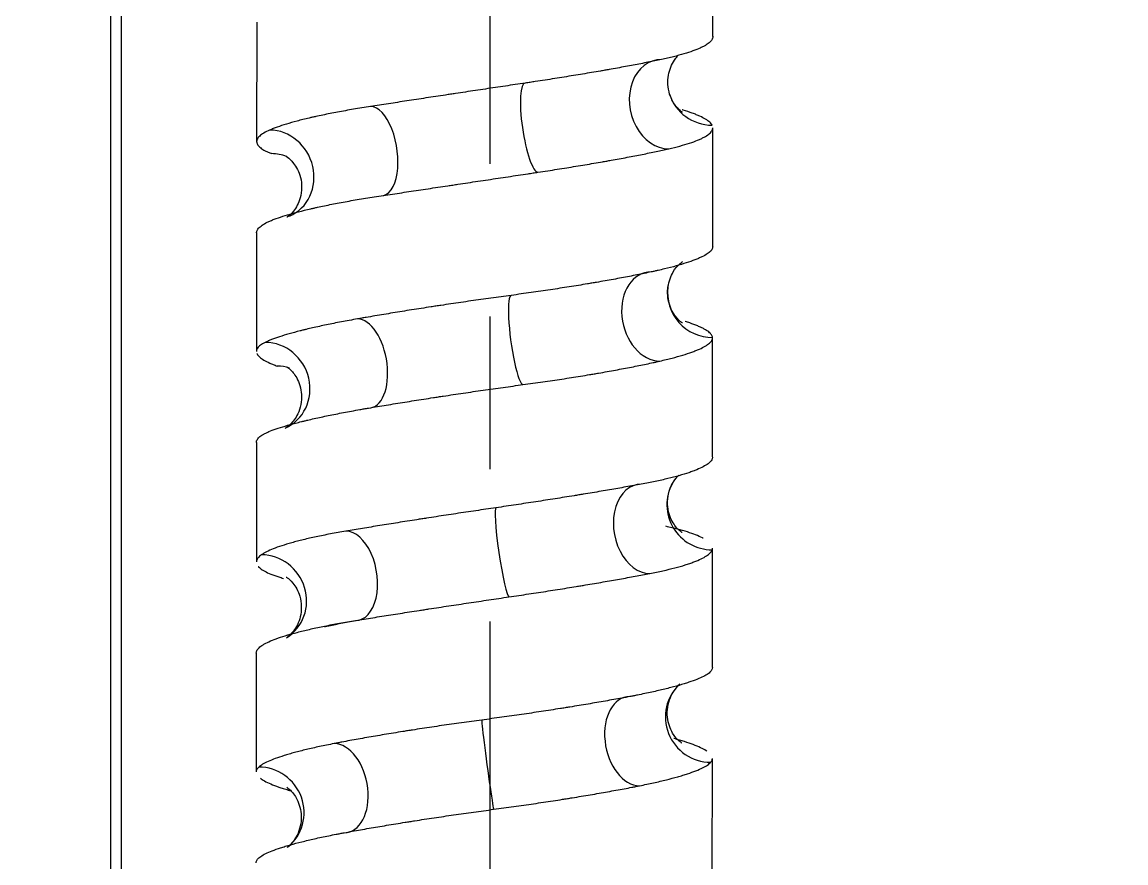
# Model space of a CAD drawing. Header units: millimetres. Extents: x 6110 to 6704, y -2661 to -1821.
# Drawn here: x 6334.11 to 6343.31, y -2306.56 to -2299.56 of the extents above; entities that cross this region are included whole.
import ezdxf

# ---------------------------------------------------------------- set-up
doc = ezdxf.new("R2010")
doc.units = ezdxf.units.MM
doc.header["$LTSCALE"] = 0.1
doc.linetypes.add('CENTERX2', pattern=[101.6, 63.5, -12.7, 12.7, -12.7])
doc.linetypes.add('HIDDEN2', pattern=[4.7625, 3.175, -1.5875])
doc.layers.add('1', color=4, linetype='HIDDEN2', lineweight=13)
doc.layers.add('DIM', color=3, linetype='Continuous', lineweight=9)
doc.layers.add('CENTER', color=1, linetype='CENTERX2')

msp = doc.modelspace()

# ---------------------------------------------------------------- hatches: boundary and pattern name
at = {"layer": 'DIM'}
h = msp.add_hatch(dxfattribs=at)
h.set_pattern_fill('ANSI31', color=2)
edge = h.paths.add_edge_path()
edge.add_line((6619.6172, -2595.9805), (6619.6172, -1962.2056))
edge.add_line((6634.6172, -1966.1101), (6619.6172, -1966.1101))
edge.add_line((6634.6172, -2610.9805), (6634.6172, -1966.1101))
edge.add_line((6634.6172, -2610.9805), (6184.4567, -2610.9805))
edge.add_line((6619.6172, -2595.9805), (6184.4567, -2595.9805))
edge.add_line((6184.4567, -2610.9805), (6184.4567, -2595.9805))

# ---------------------------------------------------------------- linework, layer by layer
at = {"layer": '1', "color": 7, "linetype": 'Continuous', "lineweight": -3}
for p, q in [((6334.8505, -2226.5104), (6334.8505, -2393.225)), ((6334.9393, -2226.5104), (6334.9393, -2393.225)), ((6339.8685, -2299.6858), (6339.8692, -2298.6929)), ((6336.0686, -2299.5647), (6336.0679, -2300.5601)), ((6339.8673, -2301.4361), (6339.868, -2300.4441)), ((6336.0674, -2301.3181), (6336.0667, -2302.3065)), ((6339.8661, -2303.1852), (6339.8668, -2302.1936)), ((6336.0662, -2303.0644), (6336.0655, -2304.0594)), ((6339.8649, -2304.9367), (6339.8656, -2303.9435)), ((6336.065, -2304.8178), (6336.0643, -2305.8072)), ((6339.8638, -2306.6844), (6339.8644, -2305.6946))]:
    msp.add_line(p, q, dxfattribs=at)
for centre, major_axis, ratio, start_param, end_param in [((6339.4705, -2300.2478), (0.0802, -0.3663), 0.784014, 2.971023, 6.1127), ((6338.3588, -2300.4434), (0.0553, -0.3709), 0.203437, 3.112602, 6.2513), ((6339.8659, -2300.0517), (0.3573, 0.1139), 0.988352, 3.136628, 4.398266), ((6337.0605, -2300.639), (0.0565, -0.3707), 0.473416, 6.210667, 9.35255), ((6336.1949, -2300.8349), (0.1415, -0.3473), 0.923388, 0.016613, 2.779926), ((6336.1756, -2301.0313), (0.1413, 0.3474), 0.935117, 6.282555, 6.646008), ((6339.3922, -2302.0156), (0.0809, -0.3662), 0.74218, 2.980021, 6.118713), ((6339.8661, -2301.8195), (0.372, -0.0474), 0.990947, 3.136701, 4.839787), ((6338.2377, -2302.2112), (0.0502, -0.3716), 0.141437, 3.122302, 6.264172), ((6336.9542, -2302.4068), (0.0638, -0.3695), 0.527442, 6.193334, 9.332344), ((6336.1539, -2302.6027), (0.1536, -0.3421), 0.945767, 6.274577, 9.02252), ((6336.218, -2302.7992), (0.1318, 0.3511), 0.91054, 0.028936, 0.327456), ((6339.3072, -2303.7834), (0.0697, -0.3685), 0.700107, 3.009345, 6.151199), ((6339.8594, -2303.5874), (0.3278, -0.1822), 0.986152, 3.141122, 5.223543), ((6338.1156, -2303.979), (0.0543, -0.371), 0.077989, 3.131444, 6.270449), ((6336.8522, -2304.1745), (0.0611, -0.37), 0.580709, 6.187018, 9.328707), ((6336.1197, -2304.3705), (0.1972, -0.319), 0.961262, 6.282202, 8.886524), ((6339.8439, -2305.3552), (0.255, -0.2749), 0.980662, 3.129048, 5.544531), ((6339.2175, -2305.5511), (0.0715, -0.3681), 0.652448, 3.016412, 6.15541), ((6337.9927, -2305.7467), (0.0497, -0.3717), 0.015039, 3.139599, 6.281291), ((6336.7546, -2305.9423), (0.0698, -0.3684), 0.630194, 6.165352, 9.304026), ((6336.0939, -2306.1384), (0.2287, -0.2972), 0.975871, 0.015939, 2.496905)]:
    msp.add_ellipse(centre, major_axis=major_axis, ratio=ratio, start_param=start_param, end_param=end_param, dxfattribs=at)
for points, knots in [([(6339.8682, -2299.6806), (6339.8692, -2299.6889), (6339.8678, -2299.6971), (6339.86, -2299.7137), (6339.8474, -2299.7303), (6339.8253, -2299.7469), (6339.8051, -2299.7595), (6339.7977, -2299.7637), (6339.7858, -2299.77), (6339.7817, -2299.772), (6339.7731, -2299.7762), (6339.7686, -2299.7783), (6339.7457, -2299.7888), (6339.7252, -2299.7971), (6339.6798, -2299.8134), (6339.6301, -2299.8296), (6339.5719, -2299.8453), (6339.525, -2299.857), (6339.5088, -2299.8608), (6339.4753, -2299.8685), (6339.458, -2299.8723), (6339.4402, -2299.8761)], [0, 0, 0, 0, 0.125, 0.125, 0.25, 0.375, 0.375, 0.4375, 0.4375, 0.46875, 0.46875, 0.5, 0.5, 0.625, 0.625, 0.75, 0.875, 0.875, 0.9375, 0.9375, 1, 1, 1, 1]), ([(6339.4402, -2299.8761), (6339.4044, -2299.8837), (6339.3669, -2299.8914), (6339.2887, -2299.907), (6339.2072, -2299.9228), (6339.1194, -2299.939), (6339.0511, -2299.9513), (6339.0164, -2299.9575), (6338.9807, -2299.9638), (6338.9567, -2299.968), (6338.9446, -2299.9701), (6338.8839, -2299.9806), (6338.8344, -2299.989), (6338.7335, -2300.0057), (6338.6309, -2300.0225), (6338.5246, -2300.0391), (6338.4435, -2300.0516), (6338.4163, -2300.0558), (6338.375, -2300.062), (6338.3612, -2300.0641), (6338.3335, -2300.0682), (6338.3196, -2300.0703), (6338.3057, -2300.0724)], [0, 0, 0, 0, 0.125, 0.125, 0.25, 0.375, 0.375, 0.4375, 0.46875, 0.46875, 0.5, 0.5, 0.625, 0.625, 0.75, 0.875, 0.875, 0.9375, 0.9375, 0.96875, 0.96875, 1, 1, 1, 1]), ([(6339.5086, -2300.1656), (6339.494, -2300.1084), (6339.4845, -2300.0092), (6339.5353, -2299.8957), (6339.5659, -2299.8585), (6339.5742, -2299.8495)], [0, 0, 0, 0, 0.430889, 0.832117, 1, 1, 1, 1]), ([(6338.3057, -2300.0724), (6338.2505, -2300.0806), (6338.1952, -2300.0888), (6338.0845, -2300.1053), (6337.9739, -2300.1218), (6337.8632, -2300.1384), (6337.7801, -2300.1509), (6337.7524, -2300.1551), (6337.7108, -2300.1614), (6337.697, -2300.1634), (6337.6693, -2300.1676), (6337.6554, -2300.1697), (6337.5864, -2300.1802), (6337.532, -2300.1884), (6337.4247, -2300.2047), (6337.319, -2300.2209), (6337.2164, -2300.2366), (6337.1407, -2300.2482), (6337.1156, -2300.2521), (6337.0659, -2300.2597), (6337.0412, -2300.2635), (6337.0169, -2300.2673)], [0, 0, 0, 0, 0.125, 0.125, 0.25, 0.375, 0.375, 0.4375, 0.4375, 0.46875, 0.46875, 0.5, 0.5, 0.625, 0.625, 0.75, 0.875, 0.875, 0.9375, 0.9375, 1, 1, 1, 1]), ([(6339.6147, -2300.3149), (6339.6147, -2300.3149), (6339.6134, -2300.3142), (6339.5917, -2300.3026), (6339.5355, -2300.2359), (6339.5147, -2300.1829), (6339.5086, -2300.1656)], [0, 0, 0, 0, 0.044656, 0.47187, 0.84328, 1, 1, 1, 1]), ([(6337.0169, -2300.2673), (6336.9679, -2300.2749), (6336.9205, -2300.2826), (6336.8289, -2300.2982), (6336.7406, -2300.314), (6336.6585, -2300.3302), (6336.5994, -2300.3425), (6336.5704, -2300.3488), (6336.5424, -2300.355), (6336.5239, -2300.3592), (6336.5147, -2300.3613), (6336.4697, -2300.3719), (6336.4359, -2300.3803), (6336.3725, -2300.397), (6336.3133, -2300.4138), (6336.2625, -2300.4305), (6336.2276, -2300.443), (6336.2165, -2300.4472), (6336.2007, -2300.4534), (6336.1956, -2300.4555), (6336.1856, -2300.4597), (6336.1807, -2300.4617), (6336.176, -2300.4638)], [0, 0, 0, 0, 0.125, 0.125, 0.25, 0.375, 0.375, 0.4375, 0.46875, 0.46875, 0.5, 0.5, 0.625, 0.625, 0.75, 0.875, 0.875, 0.9375, 0.9375, 0.96875, 0.96875, 1, 1, 1, 1]), ([(6339.8626, -2300.4227), (6339.8584, -2300.4145), (6339.8517, -2300.4062), (6339.8336, -2300.3897), (6339.8108, -2300.3731), (6339.7786, -2300.3563), (6339.7509, -2300.3438), (6339.7411, -2300.3396), (6339.7255, -2300.3333), (6339.7201, -2300.3312), (6339.7091, -2300.327), (6339.7034, -2300.3248), (6339.6744, -2300.3143), (6339.6491, -2300.306), (6339.6185, -2300.2968), (6339.6151, -2300.2958), (6339.6117, -2300.2948)], [0, 0, 0, 0, 0.195213, 0.195213, 0.390425, 0.585638, 0.585638, 0.683244, 0.683244, 0.732047, 0.732047, 0.780851, 0.780851, 0.976063, 0.976063, 1, 1, 1, 1]), ([(6339.5008, -2300.6195), (6339.5343, -2300.6119), (6339.5655, -2300.6042), (6339.6235, -2300.5885), (6339.6769, -2300.5727), (6339.7216, -2300.5564), (6339.7517, -2300.544), (6339.7612, -2300.5399), (6339.7746, -2300.5336), (6339.7789, -2300.5315), (6339.7873, -2300.5273), (6339.7913, -2300.5252), (6339.8107, -2300.5146), (6339.8236, -2300.5062), (6339.8446, -2300.4894), (6339.8607, -2300.4727), (6339.8671, -2300.456), (6339.868, -2300.4463), (6339.868, -2300.4449), (6339.868, -2300.4436)], [0, 0, 0, 0, 0.139611, 0.139611, 0.279222, 0.418833, 0.418833, 0.488638, 0.488638, 0.523541, 0.523541, 0.558444, 0.558444, 0.698055, 0.698055, 0.837666, 0.977277, 0.977277, 1, 1, 1, 1]), ([(6336.176, -2300.4638), (6336.1574, -2300.472), (6336.1412, -2300.4803), (6336.1136, -2300.4968), (6336.0909, -2300.5134), (6336.0776, -2300.5301), (6336.0713, -2300.5427), (6336.0698, -2300.5468), (6336.0685, -2300.5531), (6336.0682, -2300.5552), (6336.0679, -2300.5594), (6336.0679, -2300.5616), (6336.0688, -2300.572), (6336.0719, -2300.5803), (6336.0831, -2300.5967), (6336.099, -2300.6129), (6336.1244, -2300.6287), (6336.1472, -2300.6405), (6336.1554, -2300.6443), (6336.173, -2300.652), (6336.1824, -2300.6559), (6336.1924, -2300.6597)], [0, 0, 0, 0, 0.125, 0.125, 0.25, 0.375, 0.375, 0.4375, 0.4375, 0.46875, 0.46875, 0.5, 0.5, 0.625, 0.625, 0.75, 0.875, 0.875, 0.9375, 0.9375, 1, 1, 1, 1]), ([(6338.4117, -2300.8145), (6338.4663, -2300.8063), (6338.5199, -2300.7981), (6338.6252, -2300.7816), (6338.7286, -2300.7651), (6338.8281, -2300.7484), (6338.9013, -2300.7359), (6338.9255, -2300.7317), (6338.9614, -2300.7255), (6338.9733, -2300.7234), (6338.9969, -2300.7192), (6339.0087, -2300.7171), (6339.067, -2300.7066), (6339.112, -2300.6984), (6339.1987, -2300.6821), (6339.282, -2300.6659), (6339.3589, -2300.6502), (6339.414, -2300.6386), (6339.432, -2300.6347), (6339.4671, -2300.627), (6339.4842, -2300.6232), (6339.5008, -2300.6195)], [0, 0, 0, 0, 0.125, 0.125, 0.25, 0.375, 0.375, 0.4375, 0.4375, 0.46875, 0.46875, 0.5, 0.5, 0.625, 0.625, 0.75, 0.875, 0.875, 0.9375, 0.9375, 1, 1, 1, 1]), ([(6336.3103, -2300.6775), (6336.3102, -2300.6776), (6336.32, -2300.6874), (6336.3776, -2300.7312), (6336.4476, -2300.8592), (6336.4451, -2301.0269), (6336.3773, -2301.1443), (6336.328, -2301.1855), (6336.3198, -2301.1895), (6336.3199, -2301.1895)], [0, 0, 0, 0, 0.118831, 0.261714, 0.418181, 0.601465, 0.755915, 0.886382, 1, 1, 1, 1]), ([(6337.1042, -2301.0107), (6337.1546, -2301.0031), (6337.2058, -2300.9954), (6337.3096, -2300.9798), (6337.4149, -2300.964), (6337.523, -2300.9478), (6337.6052, -2300.9355), (6337.6328, -2300.9314), (6337.6744, -2300.9251), (6337.6884, -2300.923), (6337.7163, -2300.9188), (6337.7303, -2300.9167), (6337.8003, -2300.9062), (6337.8562, -2300.8978), (6337.9678, -2300.8811), (6338.0793, -2300.8644), (6338.1903, -2300.8477), (6338.2735, -2300.8352), (6338.3012, -2300.8311), (6338.3427, -2300.8248), (6338.3566, -2300.8228), (6338.3842, -2300.8186), (6338.398, -2300.8166), (6338.4117, -2300.8145)], [0, 0, 0, 0, 0.125, 0.125, 0.25, 0.375, 0.375, 0.4375, 0.4375, 0.46875, 0.46875, 0.5, 0.5, 0.625, 0.625, 0.75, 0.875, 0.875, 0.9375, 0.9375, 0.96875, 0.96875, 1, 1, 1, 1]), ([(6336.2146, -2301.2059), (6336.2363, -2301.1977), (6336.2601, -2301.1894), (6336.3118, -2301.1729), (6336.3676, -2301.1564), (6336.4316, -2301.1397), (6336.4827, -2301.1272), (6336.509, -2301.1209), (6336.5365, -2301.1146), (6336.5551, -2301.1104), (6336.5645, -2301.1083), (6336.6121, -2301.0979), (6336.6518, -2301.0896), (6336.7341, -2301.0733), (6336.8194, -2301.0571), (6336.9108, -2301.0414), (6336.9816, -2301.0298), (6337.0056, -2301.0259), (6337.0543, -2301.0182), (6337.0791, -2301.0144), (6337.1042, -2301.0107)], [0, 0, 0, 0, 0.125, 0.125, 0.25, 0.375, 0.375, 0.4375, 0.46875, 0.46875, 0.5, 0.5, 0.625, 0.625, 0.75, 0.875, 0.875, 0.9375, 0.9375, 1, 1, 1, 1]), ([(6336.0674, -2301.3182), (6336.0674, -2301.3164), (6336.0676, -2301.3146), (6336.0681, -2301.3106), (6336.0685, -2301.3085), (6336.0715, -2301.298), (6336.0764, -2301.2895), (6336.091, -2301.2727), (6336.1104, -2301.2559), (6336.1394, -2301.2392), (6336.1649, -2301.2267), (6336.174, -2301.2225), (6336.1885, -2301.2163), (6336.1935, -2301.2142), (6336.2039, -2301.21), (6336.2092, -2301.208), (6336.2146, -2301.2059)], [0, 0, 0, 0, 0.049081, 0.049081, 0.105017, 0.105017, 0.328763, 0.328763, 0.552509, 0.776254, 0.776254, 0.888127, 0.888127, 0.944064, 0.944064, 1, 1, 1, 1]), ([(6339.8655, -2301.4479), (6339.8631, -2301.4555), (6339.8581, -2301.4632), (6339.8433, -2301.4788), (6339.8237, -2301.4947), (6339.7945, -2301.5109), (6339.769, -2301.5233), (6339.7599, -2301.5274), (6339.7453, -2301.5337), (6339.7403, -2301.5358), (6339.73, -2301.54), (6339.7246, -2301.5421), (6339.6973, -2301.5526), (6339.6734, -2301.561), (6339.6212, -2301.5778), (6339.5649, -2301.5946), (6339.5002, -2301.6113), (6339.4485, -2301.6238), (6339.4307, -2301.6279), (6339.4033, -2301.6342), (6339.394, -2301.6362), (6339.3752, -2301.6404), (6339.3657, -2301.6425), (6339.356, -2301.6445)], [0, 0, 0, 0, 0.125, 0.125, 0.25, 0.375, 0.375, 0.4375, 0.4375, 0.46875, 0.46875, 0.5, 0.5, 0.625, 0.625, 0.75, 0.875, 0.875, 0.9375, 0.9375, 0.96875, 0.96875, 1, 1, 1, 1]), ([(6339.356, -2301.6445), (6339.3176, -2301.6527), (6339.2777, -2301.661), (6339.1949, -2301.6775), (6339.1092, -2301.6941), (6339.0176, -2301.7107), (6338.9467, -2301.7233), (6338.9107, -2301.7295), (6338.8738, -2301.7358), (6338.8491, -2301.74), (6338.8366, -2301.7421), (6338.774, -2301.7526), (6338.7231, -2301.7608), (6338.6201, -2301.7771), (6338.5155, -2301.7932), (6338.4082, -2301.8089), (6338.2994, -2301.8244), (6338.2443, -2301.832), (6338.1885, -2301.8395)], [0, 0, 0, 0, 0.125, 0.125, 0.25, 0.375, 0.375, 0.4375, 0.46875, 0.46875, 0.5, 0.5, 0.625, 0.625, 0.75, 0.875, 0.875, 1, 1, 1, 1]), ([(6339.4941, -2301.7721), (6339.5058, -2301.7199), (6339.5299, -2301.6427), (6339.5913, -2301.5757), (6339.6137, -2301.5608), (6339.6166, -2301.5591), (6339.6166, -2301.559)], [0, 0, 0, 0, 0.3385, 0.61614, 0.879983, 1, 1, 1, 1]), ([(6339.6154, -2302.0696), (6339.6154, -2302.0696), (6339.6121, -2302.0675), (6339.5845, -2302.0494), (6339.5174, -2301.966), (6339.488, -2301.8552), (6339.4922, -2301.7886), (6339.4941, -2301.7721)], [0, 0, 0, 0, 0.095706, 0.357092, 0.610498, 0.906077, 1, 1, 1, 1]), ([(6338.1885, -2301.8395), (6338.1322, -2301.8471), (6338.0761, -2301.8548), (6337.9643, -2301.8703), (6337.8527, -2301.8861), (6337.7416, -2301.9023), (6337.6586, -2301.9147), (6337.6309, -2301.9188), (6337.5895, -2301.9251), (6337.5757, -2301.9271), (6337.5482, -2301.9313), (6337.5344, -2301.9334), (6337.4659, -2301.9439), (6337.412, -2301.9523), (6337.3062, -2301.9691), (6337.2023, -2301.9858), (6337.1022, -2302.0025), (6337.0285, -2302.0149), (6337.0041, -2302.0191), (6336.968, -2302.0253), (6336.956, -2302.0274), (6336.9322, -2302.0316), (6336.9204, -2302.0336), (6336.9087, -2302.0357)], [0, 0, 0, 0, 0.125, 0.125, 0.25, 0.375, 0.375, 0.4375, 0.4375, 0.46875, 0.46875, 0.5, 0.5, 0.625, 0.625, 0.75, 0.875, 0.875, 0.9375, 0.9375, 0.96875, 0.96875, 1, 1, 1, 1]), ([(6336.9087, -2302.0357), (6336.862, -2302.0439), (6336.8171, -2302.0521), (6336.7306, -2302.0686), (6336.6475, -2302.0852), (6336.5711, -2302.1018), (6336.5163, -2302.1143), (6336.4896, -2302.1206), (6336.4638, -2302.1269), (6336.4468, -2302.1311), (6336.4384, -2302.1332), (6336.3972, -2302.1436), (6336.3665, -2302.1519), (6336.3093, -2302.1683), (6336.2565, -2302.1844), (6336.2123, -2302.2002), (6336.1824, -2302.2118), (6336.173, -2302.2157), (6336.1553, -2302.2234), (6336.147, -2302.2272), (6336.1393, -2302.231)], [0, 0, 0, 0, 0.125, 0.125, 0.25, 0.375, 0.375, 0.4375, 0.46875, 0.46875, 0.5, 0.5, 0.625, 0.625, 0.75, 0.875, 0.875, 0.9375, 0.9375, 1, 1, 1, 1]), ([(6339.8667, -2302.1912), (6339.8662, -2302.1836), (6339.8632, -2302.1758), (6339.8523, -2302.1602), (6339.8365, -2302.1443), (6339.811, -2302.128), (6339.7883, -2302.1156), (6339.7801, -2302.1115), (6339.7669, -2302.1052), (6339.7623, -2302.1031), (6339.7529, -2302.0989), (6339.748, -2302.0968), (6339.723, -2302.0862), (6339.7008, -2302.0778), (6339.6643, -2302.0651), (6339.6516, -2302.0609), (6339.6383, -2302.0567)], [0, 0, 0, 0, 0.181818, 0.181818, 0.363637, 0.545455, 0.545455, 0.636364, 0.636364, 0.681819, 0.681819, 0.727273, 0.727273, 0.909092, 0.909092, 1, 1, 1, 1]), ([(6339.4275, -2302.3866), (6339.4634, -2302.3784), (6339.4972, -2302.3702), (6339.5605, -2302.3537), (6339.6195, -2302.3371), (6339.6702, -2302.3204), (6339.705, -2302.3079), (6339.7216, -2302.3016), (6339.737, -2302.2953), (6339.747, -2302.2911), (6339.7519, -2302.289), (6339.7754, -2302.2785), (6339.7918, -2302.2702), (6339.8197, -2302.2539), (6339.8428, -2302.2377), (6339.8564, -2302.222), (6339.8653, -2302.2064), (6339.8672, -2302.1987), (6339.8667, -2302.1912)], [0, 0, 0, 0, 0.125, 0.125, 0.25, 0.375, 0.375, 0.4375, 0.46875, 0.46875, 0.5, 0.5, 0.625, 0.625, 0.75, 0.875, 0.875, 1, 1, 1, 1]), ([(6336.1393, -2302.231), (6336.1238, -2302.2386), (6336.1108, -2302.2463), (6336.0899, -2302.2619), (6336.0738, -2302.2778), (6336.0676, -2302.2941), (6336.0668, -2302.3036), (6336.0667, -2302.3048), (6336.0667, -2302.306)], [0, 0, 0, 0, 0.317825, 0.317825, 0.635651, 0.953476, 0.953476, 1, 1, 1, 1]), ([(6336.0704, -2302.3234), (6336.071, -2302.3248), (6336.0716, -2302.3261), (6336.0767, -2302.3359), (6336.0834, -2302.3443), (6336.1018, -2302.3612), (6336.125, -2302.378), (6336.1576, -2302.3948), (6336.1858, -2302.4073), (6336.1958, -2302.4115), (6336.2117, -2302.4178), (6336.2171, -2302.4199), (6336.2284, -2302.424), (6336.2341, -2302.4261), (6336.24, -2302.4282)], [0, 0, 0, 0, 0.038523, 0.038523, 0.278892, 0.278892, 0.519261, 0.759631, 0.759631, 0.879815, 0.879815, 0.939908, 0.939908, 1, 1, 1, 1]), ([(6336.3193, -2302.435), (6336.3194, -2302.4351), (6336.3207, -2302.4364), (6336.3388, -2302.445), (6336.408, -2302.5212), (6336.4559, -2302.6684), (6336.4219, -2302.8273), (6336.3481, -2302.9191), (6336.3117, -2302.942), (6336.3063, -2302.9462), (6336.3063, -2302.946)], [0, 0, 0, 0, 0.012306, 0.164618, 0.307164, 0.470302, 0.648031, 0.793513, 0.921037, 1, 1, 1, 1]), ([(6338.2869, -2302.5829), (6338.3427, -2302.5753), (6338.3977, -2302.5676), (6338.5059, -2302.5521), (6338.6125, -2302.5363), (6338.7157, -2302.5201), (6338.7919, -2302.5077), (6338.817, -2302.5036), (6338.8545, -2302.4973), (6338.8669, -2302.4953), (6338.8917, -2302.4911), (6338.904, -2302.489), (6338.9651, -2302.4785), (6339.0123, -2302.4701), (6339.1037, -2302.4533), (6339.192, -2302.4366), (6339.2742, -2302.4199), (6339.3335, -2302.4074), (6339.3529, -2302.4032), (6339.3813, -2302.397), (6339.3907, -2302.3949), (6339.4093, -2302.3908), (6339.4184, -2302.3887), (6339.4275, -2302.3866)], [0, 0, 0, 0, 0.125, 0.125, 0.25, 0.375, 0.375, 0.4375, 0.4375, 0.46875, 0.46875, 0.5, 0.5, 0.625, 0.625, 0.75, 0.875, 0.875, 0.9375, 0.9375, 0.96875, 0.96875, 1, 1, 1, 1]), ([(6337.0002, -2302.7778), (6337.0486, -2302.7696), (6337.0979, -2302.7614), (6337.1983, -2302.7449), (6337.3005, -2302.7283), (6337.406, -2302.7117), (6337.4865, -2302.6991), (6337.5135, -2302.6949), (6337.5544, -2302.6887), (6337.5681, -2302.6866), (6337.5956, -2302.6824), (6337.6094, -2302.6803), (6337.6784, -2302.6698), (6337.7336, -2302.6616), (6337.8441, -2302.6453), (6337.9547, -2302.6292), (6338.0653, -2302.6135), (6338.1761, -2302.598), (6338.2315, -2302.5904), (6338.2869, -2302.5829)], [0, 0, 0, 0, 0.125, 0.125, 0.25, 0.375, 0.375, 0.4375, 0.4375, 0.46875, 0.46875, 0.5, 0.5, 0.625, 0.625, 0.75, 0.875, 0.875, 1, 1, 1, 1]), ([(6336.1686, -2302.9743), (6336.1869, -2302.9667), (6336.2075, -2302.959), (6336.253, -2302.9434), (6336.3029, -2302.9276), (6336.3613, -2302.9113), (6336.4083, -2302.899), (6336.4246, -2302.8948), (6336.4497, -2302.8886), (6336.4583, -2302.8865), (6336.4756, -2302.8823), (6336.4844, -2302.8802), (6336.5289, -2302.8696), (6336.5662, -2302.8612), (6336.6441, -2302.8445), (6336.7253, -2302.8277), (6336.8131, -2302.8111), (6336.8814, -2302.7986), (6336.9046, -2302.7944), (6336.94, -2302.7882), (6336.9519, -2302.7861), (6336.9759, -2302.7819), (6336.988, -2302.7799), (6337.0002, -2302.7778)], [0, 0, 0, 0, 0.125, 0.125, 0.25, 0.375, 0.375, 0.4375, 0.4375, 0.46875, 0.46875, 0.5, 0.5, 0.625, 0.625, 0.75, 0.875, 0.875, 0.9375, 0.9375, 0.96875, 0.96875, 1, 1, 1, 1]), ([(6336.0662, -2303.0642), (6336.0662, -2303.0578), (6336.0676, -2303.0515), (6336.0741, -2303.0371), (6336.0862, -2303.0209), (6336.108, -2303.0052), (6336.1279, -2302.9935), (6336.1352, -2302.9896), (6336.151, -2302.9819), (6336.1595, -2302.9781), (6336.1686, -2302.9743)], [0, 0, 0, 0, 0.202131, 0.202131, 0.468087, 0.734044, 0.734044, 0.867022, 0.867022, 1, 1, 1, 1]), ([(6339.8661, -2303.1857), (6339.8661, -2303.1876), (6339.866, -2303.1895), (6339.8645, -2303.1997), (6339.8609, -2303.208), (6339.8547, -2303.2163)], [0, 0, 0, 0, 0.186171, 0.186171, 1, 1, 1, 1]), ([(6339.8547, -2303.2163), (6339.8485, -2303.2246), (6339.8399, -2303.2328), (6339.818, -2303.2493), (6339.7915, -2303.2659), (6339.7557, -2303.2826), (6339.7253, -2303.2951), (6339.7146, -2303.2993), (6339.6976, -2303.3056), (6339.6918, -2303.3077), (6339.6799, -2303.3119), (6339.6738, -2303.314), (6339.6426, -2303.3245), (6339.6156, -2303.3327), (6339.5576, -2303.3491), (6339.4957, -2303.3652), (6339.4259, -2303.3809), (6339.3705, -2303.3926), (6339.3515, -2303.3965), (6339.3126, -2303.4041), (6339.2925, -2303.4079), (6339.2721, -2303.4117)], [0, 0, 0, 0, 0.125, 0.125, 0.25, 0.375, 0.375, 0.4375, 0.4375, 0.46875, 0.46875, 0.5, 0.5, 0.625, 0.625, 0.75, 0.875, 0.875, 0.9375, 0.9375, 1, 1, 1, 1]), ([(6339.2721, -2303.4117), (6339.231, -2303.4193), (6339.1884, -2303.427), (6339.1004, -2303.4426), (6339.0098, -2303.4584), (6338.9137, -2303.4747), (6338.8396, -2303.487), (6338.8021, -2303.4932), (6338.7637, -2303.4995), (6338.738, -2303.5037), (6338.725, -2303.5058), (6338.6601, -2303.5163), (6338.6076, -2303.5247), (6338.5015, -2303.5415), (6338.3942, -2303.5582), (6338.2847, -2303.5748), (6338.174, -2303.5914), (6338.1181, -2303.5996), (6338.0616, -2303.6079)], [0, 0, 0, 0, 0.125, 0.125, 0.25, 0.375, 0.375, 0.4375, 0.46875, 0.46875, 0.5, 0.5, 0.625, 0.625, 0.75, 0.875, 0.875, 1, 1, 1, 1]), ([(6339.6133, -2303.8146), (6339.6132, -2303.8147), (6339.6042, -2303.8096), (6339.552, -2303.7653), (6339.485, -2303.6402), (6339.4903, -2303.4956), (6339.5198, -2303.426), (6339.5316, -2303.4052)], [0, 0, 0, 0, 0.165077, 0.375336, 0.605344, 0.878499, 1, 1, 1, 1]), ([(6338.0616, -2303.6079), (6338.0055, -2303.6161), (6337.9497, -2303.6243), (6337.8387, -2303.6408), (6337.7283, -2303.6573), (6337.619, -2303.6739), (6337.5375, -2303.6864), (6337.5104, -2303.6906), (6337.4699, -2303.6969), (6337.4564, -2303.699), (6337.4295, -2303.7031), (6337.416, -2303.7052), (6337.3491, -2303.7157), (6337.2967, -2303.7239), (6337.1939, -2303.7402), (6337.0933, -2303.7564), (6336.997, -2303.7721), (6336.9264, -2303.7837), (6336.9031, -2303.7876), (6336.8571, -2303.7953), (6336.8343, -2303.7991), (6336.812, -2303.8028)], [0, 0, 0, 0, 0.125, 0.125, 0.25, 0.375, 0.375, 0.4375, 0.4375, 0.46875, 0.46875, 0.5, 0.5, 0.625, 0.625, 0.75, 0.875, 0.875, 0.9375, 0.9375, 1, 1, 1, 1]), ([(6336.812, -2303.8028), (6336.767, -2303.8104), (6336.7239, -2303.8181), (6336.6414, -2303.8337), (6336.5624, -2303.8495), (6336.4908, -2303.8658), (6336.4397, -2303.8781), (6336.4149, -2303.8843), (6336.3911, -2303.8906), (6336.3755, -2303.8948), (6336.3678, -2303.8969), (6336.3301, -2303.9074), (6336.3023, -2303.9158), (6336.2511, -2303.9326), (6336.2045, -2303.9494), (6336.1668, -2303.9661), (6336.142, -2303.9787), (6336.1343, -2303.9828), (6336.1236, -2303.9891), (6336.1202, -2303.9912), (6336.1137, -2303.9953), (6336.1106, -2303.9974), (6336.1076, -2303.9995)], [0, 0, 0, 0, 0.125, 0.125, 0.25, 0.375, 0.375, 0.4375, 0.46875, 0.46875, 0.5, 0.5, 0.625, 0.625, 0.75, 0.875, 0.875, 0.9375, 0.9375, 0.96875, 0.96875, 1, 1, 1, 1]), ([(6339.7874, -2303.8615), (6339.7855, -2303.8605), (6339.7835, -2303.8595), (6339.7651, -2303.8501), (6339.7463, -2303.8418), (6339.7045, -2303.8253), (6339.6583, -2303.8091), (6339.6034, -2303.7933), (6339.5589, -2303.7816), (6339.5435, -2303.7777), (6339.5116, -2303.77), (6339.495, -2303.7662), (6339.478, -2303.7624)], [0, 0, 0, 0, 0.029184, 0.029184, 0.271888, 0.271888, 0.514592, 0.757296, 0.757296, 0.878648, 0.878648, 1, 1, 1, 1]), ([(6336.1076, -2303.9995), (6336.0959, -2304.0077), (6336.0866, -2304.0159), (6336.073, -2304.0325), (6336.0669, -2304.0442), (6336.0655, -2304.0559), (6336.0655, -2304.0593)], [0, 0, 0, 0, 0.415263, 0.415263, 0.830526, 1, 1, 1, 1]), ([(6339.3424, -2304.1551), (6339.3815, -2304.1475), (6339.4184, -2304.1398), (6339.4881, -2304.1241), (6339.5537, -2304.1083), (6339.6111, -2304.092), (6339.651, -2304.0797), (6339.6702, -2304.0734), (6339.6882, -2304.0671), (6339.7, -2304.0629), (6339.7057, -2304.0608), (6339.7335, -2304.0503), (6339.7534, -2304.0419), (6339.7882, -2304.0251), (6339.8182, -2304.0083), (6339.8388, -2303.9916), (6339.8545, -2303.975), (6339.86, -2303.9667), (6339.863, -2303.9584)], [0, 0, 0, 0, 0.125, 0.125, 0.25, 0.375, 0.375, 0.4375, 0.46875, 0.46875, 0.5, 0.5, 0.625, 0.625, 0.75, 0.875, 0.875, 1, 1, 1, 1]), ([(6336.0815, -2304.0964), (6336.0824, -2304.0974), (6336.0833, -2304.0984), (6336.0921, -2304.1078), (6336.1024, -2304.1161), (6336.1275, -2304.1325), (6336.1573, -2304.1487), (6336.1964, -2304.1645), (6336.2292, -2304.1763), (6336.2407, -2304.1801), (6336.265, -2304.1878), (6336.2777, -2304.1917), (6336.291, -2304.1955)], [0, 0, 0, 0, 0.029272, 0.029272, 0.271954, 0.271954, 0.514636, 0.757318, 0.757318, 0.878659, 0.878659, 1, 1, 1, 1]), ([(6336.314, -2304.1854), (6336.314, -2304.1854), (6336.3212, -2304.1892), (6336.3699, -2304.2265), (6336.4414, -2304.346), (6336.4462, -2304.5151), (6336.3785, -2304.6402), (6336.3309, -2304.6798), (6336.3196, -2304.6884), (6336.3169, -2304.6895)], [0, 0, 0, 0, 0.103802, 0.256639, 0.42121, 0.618558, 0.788647, 0.930531, 1, 1, 1, 1]), ([(6338.1695, -2304.35), (6338.2254, -2304.3418), (6338.2805, -2304.3336), (6338.3895, -2304.3171), (6338.4971, -2304.3006), (6338.602, -2304.284), (6338.6797, -2304.2715), (6338.7055, -2304.2673), (6338.7438, -2304.261), (6338.7565, -2304.2589), (6338.7819, -2304.2548), (6338.7946, -2304.2527), (6338.8574, -2304.2422), (6338.9062, -2304.234), (6339.001, -2304.2177), (6339.0931, -2304.2015), (6339.1795, -2304.1858), (6339.2422, -2304.1742), (6339.2628, -2304.1703), (6339.3032, -2304.1626), (6339.323, -2304.1588), (6339.3424, -2304.1551)], [0, 0, 0, 0, 0.125, 0.125, 0.25, 0.375, 0.375, 0.4375, 0.4375, 0.46875, 0.46875, 0.5, 0.5, 0.625, 0.625, 0.75, 0.875, 0.875, 0.9375, 0.9375, 1, 1, 1, 1]), ([(6336.8925, -2304.5462), (6336.9393, -2304.5386), (6336.9871, -2304.5309), (6337.0849, -2304.5153), (6337.1848, -2304.4995), (6337.2886, -2304.4832), (6337.3681, -2304.4709), (6337.3948, -2304.4667), (6337.4353, -2304.4605), (6337.4489, -2304.4584), (6337.4761, -2304.4542), (6337.4898, -2304.4521), (6337.5583, -2304.4416), (6337.6132, -2304.4332), (6337.7235, -2304.4165), (6337.8341, -2304.3998), (6337.9455, -2304.3831), (6338.0572, -2304.3665), (6338.1133, -2304.3583), (6338.1695, -2304.35)], [0, 0, 0, 0, 0.125, 0.125, 0.25, 0.375, 0.375, 0.4375, 0.4375, 0.46875, 0.46875, 0.5, 0.5, 0.625, 0.625, 0.75, 0.875, 0.875, 1, 1, 1, 1]), ([(6336.1329, -2304.7415), (6336.1478, -2304.7333), (6336.1649, -2304.7251), (6336.2037, -2304.7085), (6336.2468, -2304.692), (6336.2987, -2304.6753), (6336.3409, -2304.6628), (6336.3555, -2304.6586), (6336.3783, -2304.6523), (6336.386, -2304.6502), (6336.4018, -2304.646), (6336.4098, -2304.6439), (6336.4505, -2304.6334), (6336.4848, -2304.6252), (6336.5569, -2304.6088), (6336.6326, -2304.5927), (6336.7151, -2304.5769), (6336.7796, -2304.5653), (6336.8016, -2304.5614), (6336.8464, -2304.5538), (6336.8693, -2304.55), (6336.8925, -2304.5462)], [0, 0, 0, 0, 0.125, 0.125, 0.25, 0.375, 0.375, 0.4375, 0.4375, 0.46875, 0.46875, 0.5, 0.5, 0.625, 0.625, 0.75, 0.875, 0.875, 0.9375, 0.9375, 1, 1, 1, 1]), ([(6336.6343, -2304.597), (6336.6455, -2304.5946), (6336.7291, -2304.577), (6336.8232, -2304.5595), (6336.9134, -2304.5445)], [0, 0, 0, 0, 0.137543, 1, 1, 1, 1]), ([(6336.065, -2304.8179), (6336.065, -2304.8175), (6336.065, -2304.8172), (6336.0652, -2304.8084), (6336.0704, -2304.7916), (6336.0854, -2304.7749), (6336.1004, -2304.7624), (6336.106, -2304.7582), (6336.1154, -2304.7519), (6336.1187, -2304.7498), (6336.1256, -2304.7457), (6336.1291, -2304.7436), (6336.1329, -2304.7415)], [0, 0, 0, 0, 0.013683, 0.013683, 0.342455, 0.671228, 0.671228, 0.835614, 0.835614, 0.917807, 0.917807, 1, 1, 1, 1]), ([(6339.8649, -2304.9381), (6339.8649, -2304.9457), (6339.8627, -2304.9532), (6339.8537, -2304.9683), (6339.8466, -2304.976), (6339.837, -2304.9835)], [0, 0, 0, 0, 0.488199, 0.488199, 1, 1, 1, 1]), ([(6339.837, -2304.9835), (6339.8273, -2304.9911), (6339.8152, -2304.9989), (6339.7864, -2305.0145), (6339.7529, -2305.0303), (6339.7102, -2305.0466), (6339.6747, -2305.0589), (6339.6622, -2305.0631), (6339.6427, -2305.0693), (6339.6361, -2305.0714), (6339.6224, -2305.0756), (6339.6155, -2305.0777), (6339.5801, -2305.0883), (6339.5499, -2305.0967), (6339.4855, -2305.1134), (6339.4174, -2305.1302), (6339.3416, -2305.1468), (6339.2818, -2305.1593), (6339.2615, -2305.1635), (6339.2301, -2305.1697), (6339.2195, -2305.1718), (6339.1982, -2305.176), (6339.1874, -2305.178), (6339.1765, -2305.1801)], [0, 0, 0, 0, 0.125, 0.125, 0.25, 0.375, 0.375, 0.4375, 0.4375, 0.46875, 0.46875, 0.5, 0.5, 0.625, 0.625, 0.75, 0.875, 0.875, 0.9375, 0.9375, 0.96875, 0.96875, 1, 1, 1, 1]), ([(6339.6108, -2305.5675), (6339.6108, -2305.5675), (6339.6105, -2305.5674), (6339.5942, -2305.5591), (6339.5287, -2305.4895), (6339.4766, -2305.349), (6339.5022, -2305.1866), (6339.5614, -2305.107), (6339.5857, -2305.0832), (6339.5889, -2305.0803)], [0, 0, 0, 0, 0.009148, 0.197595, 0.369816, 0.565519, 0.787395, 0.97194, 1, 1, 1, 1]), ([(6339.1765, -2305.1801), (6339.1332, -2305.1883), (6339.0887, -2305.1965), (6338.9971, -2305.213), (6338.9031, -2305.2296), (6338.8043, -2305.2462), (6338.7284, -2305.2587), (6338.69, -2305.265), (6338.6509, -2305.2713), (6338.6247, -2305.2755), (6338.6114, -2305.2776), (6338.5453, -2305.288), (6338.492, -2305.2963), (6338.3845, -2305.3126), (6338.2762, -2305.3287), (6338.1661, -2305.3444), (6338.0552, -2305.3598), (6337.9993, -2305.3675), (6337.943, -2305.375)], [0, 0, 0, 0, 0.125, 0.125, 0.25, 0.375, 0.375, 0.4375, 0.46875, 0.46875, 0.5, 0.5, 0.625, 0.625, 0.75, 0.875, 0.875, 1, 1, 1, 1]), ([(6337.943, -2305.375), (6337.8864, -2305.3826), (6337.8302, -2305.3903), (6337.7189, -2305.4058), (6337.6084, -2305.4216), (6337.4998, -2305.4378), (6337.419, -2305.4502), (6337.3922, -2305.4543), (6337.3522, -2305.4606), (6337.3388, -2305.4626), (6337.3123, -2305.4668), (6337.299, -2305.4689), (6337.2332, -2305.4794), (6337.1818, -2305.4878), (6337.0814, -2305.5046), (6336.9835, -2305.5213), (6336.8905, -2305.538), (6336.8225, -2305.5505), (6336.8002, -2305.5547), (6336.7672, -2305.5609), (6336.7562, -2305.563), (6336.7346, -2305.5671), (6336.7239, -2305.5692), (6336.7132, -2305.5713)], [0, 0, 0, 0, 0.125, 0.125, 0.25, 0.375, 0.375, 0.4375, 0.4375, 0.46875, 0.46875, 0.5, 0.5, 0.625, 0.625, 0.75, 0.875, 0.875, 0.9375, 0.9375, 0.96875, 0.96875, 1, 1, 1, 1]), ([(6336.7132, -2305.5713), (6336.6709, -2305.5795), (6336.6305, -2305.5877), (6336.5536, -2305.6043), (6336.4804, -2305.6208), (6336.4148, -2305.6375), (6336.3684, -2305.6501), (6336.346, -2305.6564), (6336.3246, -2305.6627), (6336.3106, -2305.6669), (6336.3037, -2305.669), (6336.2701, -2305.6795), (6336.2456, -2305.6877), (6336.2011, -2305.7041), (6336.1613, -2305.7202), (6336.1306, -2305.736), (6336.1045, -2305.7515), (6336.0938, -2305.7591), (6336.0854, -2305.7667)], [0, 0, 0, 0, 0.125, 0.125, 0.25, 0.375, 0.375, 0.4375, 0.46875, 0.46875, 0.5, 0.5, 0.625, 0.625, 0.75, 0.875, 0.875, 1, 1, 1, 1]), ([(6339.8184, -2305.6345), (6339.8164, -2305.6331), (6339.8144, -2305.6318), (6339.7992, -2305.622), (6339.7837, -2305.6135), (6339.7482, -2305.5967), (6339.7082, -2305.5799), (6339.6591, -2305.5631), (6339.6189, -2305.5505), (6339.6049, -2305.5463), (6339.583, -2305.5401), (6339.5755, -2305.538), (6339.5604, -2305.5338), (6339.5527, -2305.5317), (6339.5448, -2305.5297)], [0, 0, 0, 0, 0.038607, 0.038607, 0.278955, 0.278955, 0.519303, 0.759652, 0.759652, 0.879826, 0.879826, 0.939913, 0.939913, 1, 1, 1, 1]), ([(6336.0854, -2305.7667), (6336.077, -2305.7743), (6336.0712, -2305.782), (6336.0655, -2305.7952), (6336.0644, -2305.8005), (6336.0643, -2305.8059)], [0, 0, 0, 0, 0.595457, 0.595457, 1, 1, 1, 1]), ([(6339.2578, -2305.9222), (6339.299, -2305.914), (6339.3382, -2305.9058), (6339.4127, -2305.8892), (6339.4833, -2305.8727), (6339.5462, -2305.856), (6339.5904, -2305.8434), (6339.6118, -2305.8372), (6339.6321, -2305.8309), (6339.6453, -2305.8267), (6339.6519, -2305.8246), (6339.6836, -2305.8141), (6339.7067, -2305.8058), (6339.748, -2305.7895), (6339.7848, -2305.7733), (6339.8123, -2305.7576), (6339.8352, -2305.7421), (6339.8443, -2305.7344), (6339.851, -2305.7269)], [0, 0, 0, 0, 0.125, 0.125, 0.25, 0.375, 0.375, 0.4375, 0.46875, 0.46875, 0.5, 0.5, 0.625, 0.625, 0.75, 0.875, 0.875, 1, 1, 1, 1]), ([(6339.851, -2305.7269), (6339.8577, -2305.7193), (6339.8619, -2305.7116), (6339.8641, -2305.7011), (6339.8644, -2305.6985), (6339.8644, -2305.6958)], [0, 0, 0, 0, 0.748511, 0.748511, 1, 1, 1, 1]), ([(6336.0988, -2305.8592), (6336.1005, -2305.8605), (6336.1023, -2305.8619), (6336.1156, -2305.8717), (6336.1294, -2305.8801), (6336.1617, -2305.8969), (6336.1986, -2305.9138), (6336.2446, -2305.9305), (6336.2827, -2305.9431), (6336.2959, -2305.9473), (6336.3167, -2305.9535), (6336.3238, -2305.9556), (6336.3382, -2305.9598), (6336.3456, -2305.9619), (6336.353, -2305.964)], [0, 0, 0, 0, 0.038492, 0.038492, 0.278869, 0.278869, 0.519246, 0.759623, 0.759623, 0.879811, 0.879811, 0.939906, 0.939906, 1, 1, 1, 1]), ([(6336.318, -2305.9347), (6336.318, -2305.9347), (6336.3198, -2305.9358), (6336.3428, -2305.9493), (6336.411, -2306.03), (6336.4537, -2306.1785), (6336.4164, -2306.3347), (6336.353, -2306.41), (6336.329, -2306.4311), (6336.3226, -2306.4356)], [0, 0, 0, 0, 0.034805, 0.208979, 0.374665, 0.564609, 0.770542, 0.93825, 1, 1, 1, 1]), ([(6338.0424, -2306.1184), (6338.099, -2306.1108), (6338.155, -2306.1031), (6338.266, -2306.0876), (6338.376, -2306.0718), (6338.4838, -2306.0556), (6338.5639, -2306.0432), (6338.5904, -2306.0391), (6338.6301, -2306.0329), (6338.6432, -2306.0308), (6338.6695, -2306.0266), (6338.6826, -2306.0245), (6338.7477, -2306.014), (6338.7984, -2306.0056), (6338.8973, -2305.9888), (6338.9936, -2305.9721), (6339.0847, -2305.9554), (6339.1512, -2305.943), (6339.173, -2305.9388), (6339.2052, -2305.9326), (6339.2159, -2305.9305), (6339.237, -2305.9263), (6339.2475, -2305.9243), (6339.2578, -2305.9222)], [0, 0, 0, 0, 0.125, 0.125, 0.25, 0.375, 0.375, 0.4375, 0.4375, 0.46875, 0.46875, 0.5, 0.5, 0.625, 0.625, 0.75, 0.875, 0.875, 0.9375, 0.9375, 0.96875, 0.96875, 1, 1, 1, 1]), ([(6336.7966, -2306.3134), (6336.841, -2306.3052), (6336.8865, -2306.2969), (6336.9799, -2306.2804), (6337.0756, -2306.2639), (6337.1758, -2306.2472), (6337.2527, -2306.2347), (6337.2787, -2306.2305), (6337.318, -2306.2242), (6337.3312, -2306.2221), (6337.3577, -2306.2179), (6337.371, -2306.2158), (6337.4378, -2306.2054), (6337.4916, -2306.1971), (6337.5998, -2306.1808), (6337.7088, -2306.1647), (6337.8192, -2306.149), (6337.9302, -2306.1336), (6337.9861, -2306.1259), (6338.0424, -2306.1184)], [0, 0, 0, 0, 0.125, 0.125, 0.25, 0.375, 0.375, 0.4375, 0.4375, 0.46875, 0.46875, 0.5, 0.5, 0.625, 0.625, 0.75, 0.875, 0.875, 1, 1, 1, 1]), ([(6336.1023, -2306.51), (6336.1137, -2306.5024), (6336.1274, -2306.4947), (6336.1594, -2306.4791), (6336.1961, -2306.4632), (6336.2419, -2306.447), (6336.2797, -2306.4346), (6336.2928, -2306.4304), (6336.3135, -2306.4242), (6336.3205, -2306.4221), (6336.3349, -2306.4179), (6336.3422, -2306.4158), (6336.3793, -2306.4053), (6336.411, -2306.3969), (6336.4781, -2306.3801), (6336.5488, -2306.3633), (6336.6271, -2306.3466), (6336.6885, -2306.3341), (6336.7095, -2306.33), (6336.7417, -2306.3237), (6336.7525, -2306.3217), (6336.7744, -2306.3175), (6336.7855, -2306.3154), (6336.7966, -2306.3134)], [0, 0, 0, 0, 0.125, 0.125, 0.25, 0.375, 0.375, 0.4375, 0.4375, 0.46875, 0.46875, 0.5, 0.5, 0.625, 0.625, 0.75, 0.875, 0.875, 0.9375, 0.9375, 0.96875, 0.96875, 1, 1, 1, 1]), ([(6336.0638, -2306.5639), (6336.0638, -2306.5614), (6336.0648, -2306.551), (6336.0698, -2306.5407), (6336.0823, -2306.5252), (6336.0911, -2306.5176), (6336.1023, -2306.51)], [0, 0, 0, 0, 0.131433, 0.565716, 0.565716, 1, 1, 1, 1])]:
    msp.add_open_spline(points, degree=3, knots=knots, dxfattribs=at)
for points in [[(6339.8673, -2301.4369), (6339.8673, -2301.4405), (6339.8667, -2301.4442), (6339.8655, -2301.4479)], [(6339.5316, -2303.4052), (6339.5537, -2303.3739), (6339.5712, -2303.3502), (6339.585, -2303.3357)], [(6339.863, -2303.9584), (6339.8647, -2303.9536), (6339.8656, -2303.9488), (6339.8656, -2303.9439)]]:
    msp.add_open_spline(points, degree=3, dxfattribs=at)
at = {"layer": 'CENTER'}
msp.add_line((6338.0093, -2152.1552), (6338.0093, -2433.1083), dxfattribs=at)

doc.saveas('drawing.dxf')
